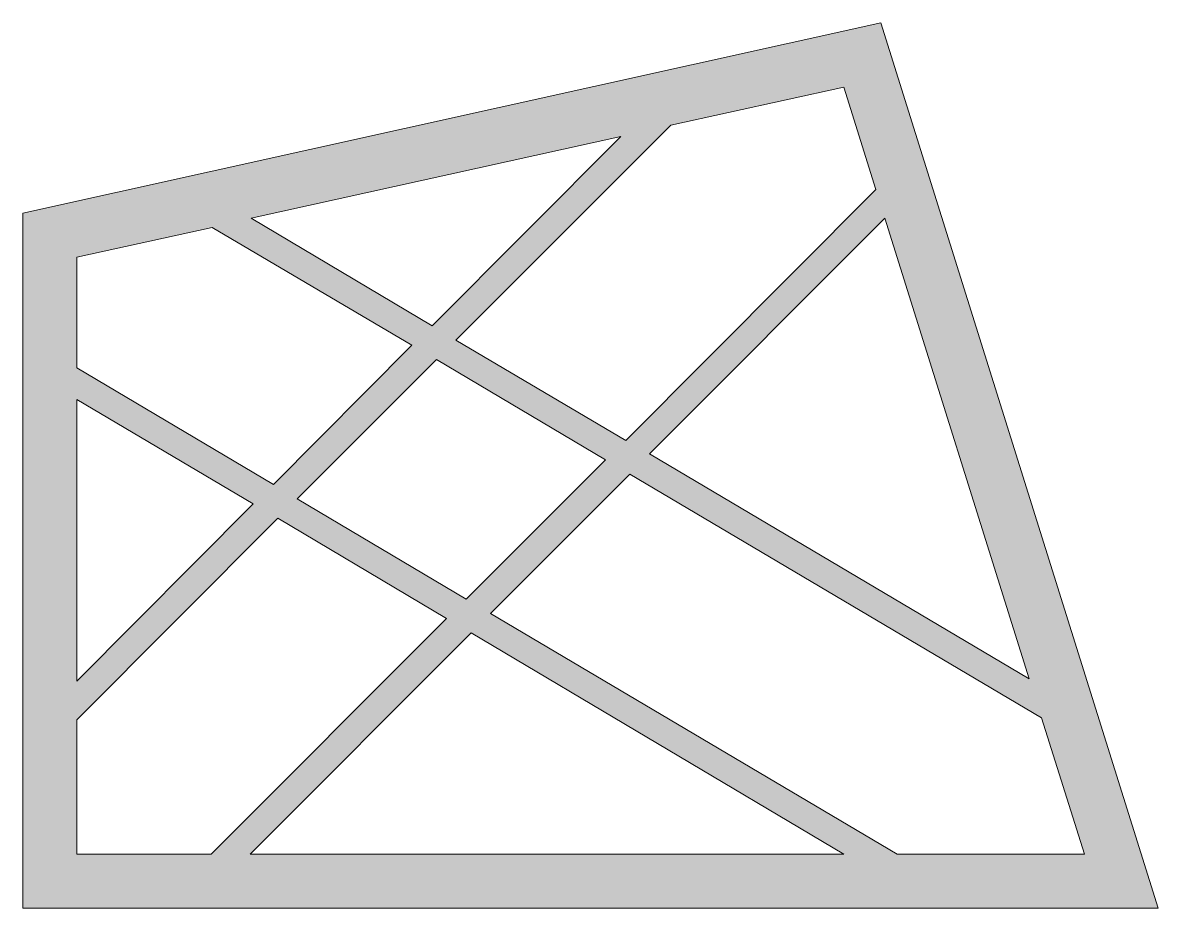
# Model space of a CAD drawing. Header units: metres. Extents: x 33 to 366, y 12 to 272.
import ezdxf

# ---------------------------------------------------------------- set-up
doc = ezdxf.new("R2010")
doc.units = ezdxf.units.M
doc.layers.add('FILL_YELLOW_FFFF00', color=7, linetype='Continuous', true_color=0xffff00)

msp = doc.modelspace()

# ---------------------------------------------------------------- hatches: boundary and pattern name
at = {"layer": 'FILL_YELLOW_FFFF00', "true_color": 0xffff00}
h = msp.add_hatch(color=7, dxfattribs=at)
h.dxf.hatch_style = 1
h.paths.add_polyline_path([(32.85, 216.15), (284.25, 271.95), (365.55, 12.45), (32.85, 12.45), (32.85, 216.15)])
h.paths.add_polyline_path([(48.75, 170.85), (106.35, 136.65), (146.85, 177.45), (88.35, 211.95), (48.75, 203.25), (48.75, 170.85)], flags=16)
h.paths.add_polyline_path([(208.05, 238.65), (99.75, 214.65), (152.85, 183.15), (208.05, 238.65)], flags=16)
h.paths.add_polyline_path([(282.75, 223.05), (273.45, 253.05), (222.75, 241.95), (159.75, 178.95), (209.55, 149.55), (282.75, 223.05)], flags=16)
h.paths.add_polyline_path([(285.45, 214.65), (216.45, 145.65), (327.75, 79.65), (285.45, 214.65)], flags=16)
h.paths.add_polyline_path([(343.95, 28.35), (331.35, 68.25), (210.75, 139.65), (169.95, 98.85), (289.05, 28.35), (343.95, 28.35)], flags=16)
h.paths.add_polyline_path([(99.45, 28.35), (273.45, 28.35), (164.25, 93.15), (99.45, 28.35)], flags=16)
h.paths.add_polyline_path([(157.05, 97.35), (107.55, 126.75), (48.75, 67.65), (48.75, 28.35), (88.05, 28.35), (157.05, 97.35)], flags=16)
h.paths.add_polyline_path([(48.75, 161.55), (48.75, 79.05), (100.35, 130.95), (48.75, 161.55)], flags=16)
h.paths.add_polyline_path([(113.25, 132.45), (162.75, 103.05), (203.55, 143.85), (154.05, 173.25), (113.25, 132.45)], flags=16)

# ---------------------------------------------------------------- linework, layer by layer
at = {"layer": 'FILL_YELLOW_FFFF00', "lineweight": 0, "true_color": 0xffff00}
for points in [[(32.85, 216.15), (284.25, 271.95), (365.55, 12.45), (32.85, 12.45)], [(282.75, 223.05), (273.45, 253.05), (222.75, 241.95), (159.75, 178.95), (209.55, 149.55)], [(208.05, 238.65), (99.75, 214.65), (152.85, 183.15)], [(285.45, 214.65), (216.45, 145.65), (327.75, 79.65)], [(48.75, 170.85), (106.35, 136.65), (146.85, 177.45), (88.35, 211.95), (48.75, 203.25)], [(113.25, 132.45), (162.75, 103.05), (203.55, 143.85), (154.05, 173.25)], [(48.75, 161.55), (48.75, 79.05), (100.35, 130.95)], [(343.95, 28.35), (331.35, 68.25), (210.75, 139.65), (169.95, 98.85), (289.05, 28.35)], [(157.05, 97.35), (107.55, 126.75), (48.75, 67.65), (48.75, 28.35), (88.05, 28.35)], [(99.45, 28.35), (273.45, 28.35), (164.25, 93.15)]]:
    msp.add_lwpolyline(points, close=True, dxfattribs=at)

doc.saveas('drawing.dxf')
